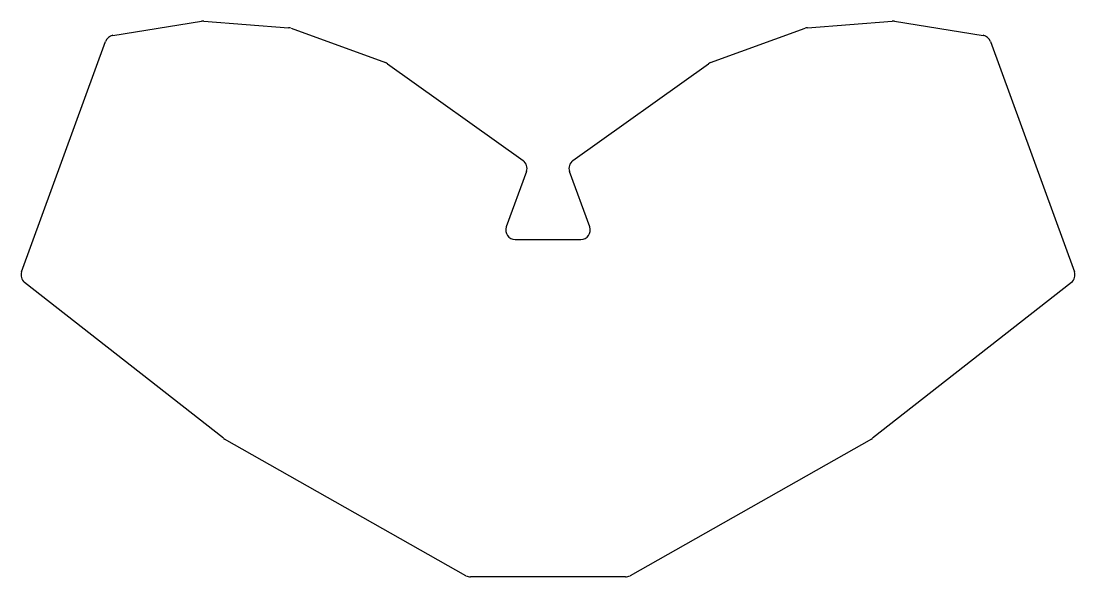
# Model space of a CAD drawing. Header units: millimetres. Extents: x 46 to 271, y -198 to -79.
import ezdxf

# ---------------------------------------------------------------- set-up
doc = ezdxf.new("R2010")
doc.units = ezdxf.units.MM

msp = doc.modelspace()

# ---------------------------------------------------------------- linework, layer by layer
for p, q in [((65.81, -82.41), (84.75, -79.39)), ((85.22, -79.37), (103.34, -80.79)), ((103.87, -80.9), (124.03, -88.24)), ((193.5, -88.24), (213.66, -80.9)), ((214.19, -80.79), (232.31, -79.37)), ((232.78, -79.39), (251.72, -82.41)), ((46.34, -132.91), (64.25, -83.7)), ((253.28, -83.7), (271.19, -132.91)), ((124.5, -88.49), (153.45, -109.16)), ((164.07, -109.16), (193.02, -88.49)), ((154.17, -111.47), (149.85, -123.33)), ((167.67, -123.33), (163.36, -111.47)), ((151.73, -126.02), (165.79, -126.02)), ((89.43, -168.47), (46.98, -135.17)), ((270.55, -135.17), (228.1, -168.47)), ((141.24, -197.81), (89.68, -168.64)), ((227.85, -168.64), (176.28, -197.81)), ((175.3, -198.07), (142.23, -198.07))]:
    msp.add_line(p, q)
for centre, start, end in [((85.07, -81.36), 85.5241, 99.0546), ((103.18, -82.78), 70, 85.5241), ((214.35, -82.78), 94.4759, 110), ((232.46, -81.36), 80.9454, 94.4759), ((66.13, -84.38), 99.0546, 160), ((251.4, -84.38), 20, 80.9454), ((123.34, -90.12), 54.4759, 70), ((194.19, -90.12), 110, 125.5241), ((152.29, -110.79), 340, 54.4759), ((165.24, -110.79), 125.5241, 200), ((151.73, -124.02), 160, 270), ((165.79, -124.02), 270, 20), ((48.21, -133.6), 160, 231.8824), ((269.31, -133.6), 308.1176, 20), ((90.66, -166.9), 231.8824, 240.5036), ((226.87, -166.9), 299.4964, 308.1176), ((142.23, -196.07), 240.5036, 270), ((175.3, -196.07), 270, 299.4964)]:
    msp.add_arc(centre, 2, start, end)

doc.saveas('drawing.dxf')
